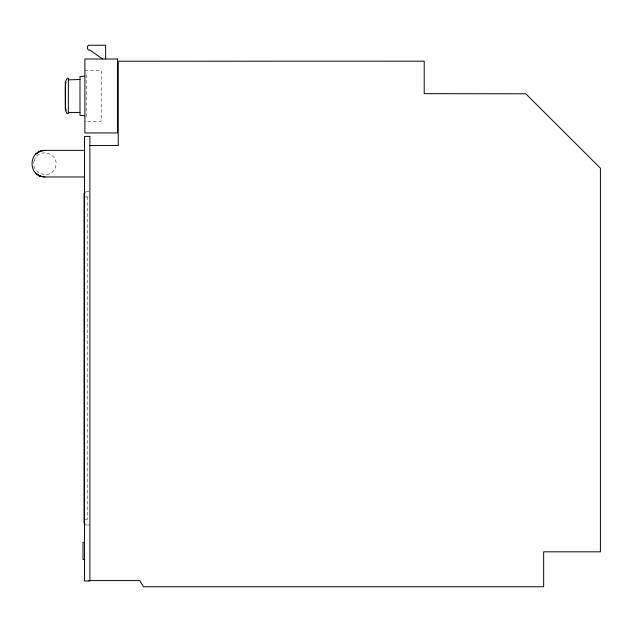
<?xml version="1.0" encoding="UTF-8"?>
<svg xmlns="http://www.w3.org/2000/svg" width="632" height="632" viewBox="0 0 632 632"><rect width="100%" height="100%" fill="white"/><g stroke="black" fill="none" stroke-linecap="round" stroke-linejoin="round"><path stroke-width="0.47" stroke-dasharray="3.16 2.37" d="M84.886 70.563L101.207 70.563L101.207 121.391L84.886 121.391M85.897 191.393L89.87 191.393M85.02 196.939L89.87 196.939M84.048 519.488L88.899 519.488M85.897 525.034L89.87 525.034M87.192 196.939L87.192 519.488M86.418 74.718L86.418 117.236M34.278 160.425C29.783 173.958 51.745 180.547 55.537 166.911C60.032 153.379 38.07 146.798 34.278 160.425"/><path stroke-width="0.95" d="M65.42 83.961L65.42 81.749L67.158 78.234L68.343 78.234L68.343 113.539L67.158 113.705L65.444 110.316L65.42 85.541M85.281 192.01L84.048 193.242L84.048 523.185L85.281 524.418M84.514 150.361L44.912 150.361C27.768 150.384 27.768 176.96 44.912 176.976L84.514 176.976M39.816 151.372L44.912 150.361M66.234 110.197L65.444 110.316L65.444 108.973M84.601 76.188L79.987 76.551L79.987 115.395L84.601 115.759M68.343 79.869L79.987 79.498M66.21 82.776L65.294 82.776L65.294 109.162L66.234 109.162M68.343 112.449L79.987 112.449M89.444 145.558L118.247 145.558L118.247 61.233L424.206 61.17L424.206 93.662L525.816 93.797L600.4 168.199L600.4 551.831L543.654 551.831L543.654 586.765L143.472 586.765L139.775 580.595L88.543 580.595M84.514 542.359L83.013 542.359L83.013 559.454L84.514 559.454M39.816 175.965L44.912 176.976M102.51 59.005L89.965 50.039L88.583 50.039L87.572 49.02L87.572 46.247L88.583 45.235L105.631 45.235L105.631 59.005M65.42 81.741L65.42 82.468M40.014 151.293L35.487 154.271L40.014 151.293M117.536 59.005L84.886 59.005L84.886 132.941L117.536 132.941L117.536 59.005M89.87 136.401L84.514 136.401L84.514 580.942L89.87 580.942L89.87 136.401M40.014 176.044L35.495 173.081L40.014 176.044"/></g></svg>
